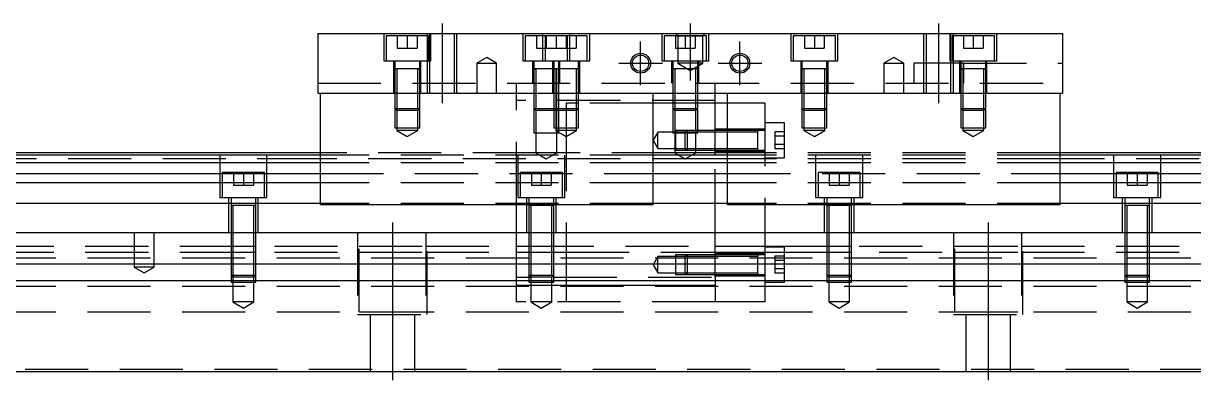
# Model space of a CAD drawing. Extents: x -20 to 921, y -287 to 102.
# Drawn here: x 215.7 to 451.4, y -234.8 to -162.8 of the extents above; entities that cross this region are included whole.
import ezdxf

# ---------------------------------------------------------------- set-up
doc = ezdxf.new("R2010")
doc.units = 0
doc.linetypes.add('CENTER', pattern=[50.8, 31.75, -6.35, 6.35, -6.35])
doc.linetypes.add('DASHED', pattern=[19.05, 12.7, -6.35])
doc.layers.get('0').update_dxf_attribs({"linetype": 'CONTINUOUS'})
doc.layers.add('CENTER', color=1, linetype='CENTER')

msp = doc.modelspace()

# ---------------------------------------------------------------- linework, layer by layer
at = {"color": 7, "linetype": 'CONTINUOUS'}
for p, q in [((275, -164.77), (275, -176.77)), ((275, -164.77), (425, -164.77)), ((425, -164.77), (425, -176.77)), ((275, -176.77), (425, -176.77)), ((275.5, -199.27), (275.5, -176.77)), ((342.5, -199.27), (342.5, -176.77)), ((355, -189.27), (355, -176.77)), ((357.5, -178.77), (355, -178.77)), ((357.5, -199.27), (357.5, -176.77)), ((424.5, -199.27), (424.5, -176.77)), ((275.5, -189.27), (0, -189.27)), ((275.5, -190.809608), (0, -190.809608)), ((275.5, -188.77), (28, -188.77)), ((357.5, -189.27), (342.5, -189.27)), ((357.5, -190.809608), (342.5, -190.809608)), ((643, -188.77), (424.5, -188.77)), ((700, -189.27), (424.5, -189.27)), ((700, -190.809608), (424.5, -190.809608)), ((0, -192.930392), (275.5, -192.930392)), ((342.5, -192.930392), (357.5, -192.930392)), ((424.5, -192.930392), (700, -192.930392)), ((275.5, -194.840532), (0, -194.840532)), ((357.5, -194.840532), (342.5, -194.840532)), ((700, -194.840532), (424.5, -194.840532)), ((275.5, -198.951934), (0, -198.951934)), ((342.5, -199.27), (275.5, -199.27)), ((357.5, -198.951934), (342.5, -198.951934)), ((424.5, -199.27), (357.5, -199.27)), ((700, -198.951934), (424.5, -198.951934)), ((0, -204.77), (700, -204.77)), ((363.6, -209.62), (363.6, -209.269994)), ((0, -211.07), (700, -211.07)), ((0, -214.47), (700, -214.47)), ((363.6, -213.270006), (363.6, -212.92)), ((0, -232.77), (700, -232.77))]:
    msp.add_line(p, q, dxfattribs=at)
at = {"color": 3, "linetype": 'DASHED'}
for p, q in [((288.25, -164.77), (288.25, -170.27)), ((297.000006, -164.77), (297.000006, -176.77)), ((297.5, -164.77), (297.5, -176.77)), ((297.75, -170.27), (297.75, -164.77)), ((302.5, -176.77), (302.5, -164.77)), ((302.999994, -176.77), (302.999994, -164.77)), ((316.25, -164.77), (316.25, -170.27)), ((320.25, -164.77), (320.25, -170.27)), ((325.75, -170.27), (325.75, -164.77)), ((329.75, -170.27), (329.75, -164.77)), ((344.25, -164.77), (344.25, -170.27)), ((347.5, -165.27), (347, -164.77)), ((352.5, -165.27), (353, -164.77)), ((353.75, -170.27), (353.75, -164.77)), ((370.25, -164.77), (370.25, -170.27)), ((379.75, -170.27), (379.75, -164.77)), ((397.000006, -164.77), (397.000006, -176.77)), ((397.5, -164.77), (397.5, -176.77)), ((402.25, -164.77), (402.25, -170.27)), ((402.5, -176.77), (402.5, -164.77)), ((402.999994, -176.77), (402.999994, -164.77)), ((411.75, -170.27), (411.75, -164.77)), ((297.25, -165.27), (288.75, -165.27)), ((288.75, -165.27), (288.75, -170.27)), ((291, -165.27), (291, -167.77)), ((293, -165.27), (293, -167.77)), ((295, -165.27), (295, -167.77)), ((297.25, -170.27), (297.25, -165.27)), ((320.75, -165.27), (316.75, -165.27)), ((316.75, -165.27), (316.75, -170.27)), ((319, -165.27), (319, -167.77)), ((329.25, -165.27), (320.75, -165.27)), ((320.75, -165.27), (320.75, -170.27)), ((321, -165.27), (321, -167.77)), ((323, -165.27), (323, -167.77)), ((325, -165.27), (325, -167.77)), ((325.25, -170.27), (325.25, -165.27)), ((327, -165.27), (327, -167.77)), ((329.25, -170.27), (329.25, -165.27)), ((353.25, -165.27), (344.75, -165.27)), ((344.75, -165.27), (344.75, -170.27)), ((347, -165.27), (347, -167.77)), ((347.5, -165.27), (347.5, -170.77)), ((347.5, -165.27), (352.5, -165.27)), ((349, -165.27), (349, -167.77)), ((351, -165.27), (351, -167.77)), ((352.5, -170.77), (352.5, -165.27)), ((353.25, -170.27), (353.25, -165.27)), ((379.25, -165.27), (370.75, -165.27)), ((370.75, -165.27), (370.75, -170.27)), ((373, -165.27), (373, -167.77)), ((375, -165.27), (375, -167.77)), ((377, -165.27), (377, -167.77)), ((379.25, -170.27), (379.25, -165.27)), ((411.25, -165.27), (402.75, -165.27)), ((402.75, -165.27), (402.75, -170.27)), ((405, -165.27), (405, -167.77)), ((407, -165.27), (407, -167.77)), ((409, -165.27), (409, -167.77)), ((411.25, -170.27), (411.25, -165.27)), ((291, -167.77), (293, -167.77)), ((293, -167.77), (295, -167.77)), ((309, -169.6153), (307, -170.77)), ((311, -170.77), (309, -169.6153)), ((319, -167.77), (321, -167.77)), ((321, -167.77), (323, -167.77)), ((323, -167.77), (325, -167.77)), ((325, -167.77), (327, -167.77)), ((347, -167.77), (349, -167.77)), ((349, -167.77), (351, -167.77)), ((373, -167.77), (375, -167.77)), ((375, -167.77), (377, -167.77)), ((391, -169.6153), (389, -170.77)), ((393, -170.77), (391, -169.6153)), ((405, -167.77), (407, -167.77)), ((407, -167.77), (409, -167.77)), ((288.25, -170.27), (297.75, -170.27)), ((290.25, -170.27), (290.25, -176.77)), ((290.5, -170.27), (290.5, -171.87)), ((290.5, -171.865), (290.5, -171.87)), ((290.5, -171.87), (290.757448, -171.87)), ((290.757468, -171.87), (290.5, -171.87)), ((290.5, -171.87), (290.5, -176.76998)), ((290.5, -171.87), (290.5, -171.875)), ((295.242552, -171.87), (290.757468, -171.87)), ((290.9, -171.87), (290.9, -176.76998)), ((295.1, -176.76998), (295.1, -171.87)), ((295.5, -171.87), (295.242552, -171.87)), ((295.242602, -171.87), (295.5, -171.87)), ((295.5, -171.87), (295.5, -170.27)), ((295.5, -171.87), (295.5, -171.865)), ((295.5, -176.76998), (295.5, -171.87)), ((295.5, -171.875), (295.5, -171.87)), ((295.75, -176.77), (295.75, -170.27)), ((307, -170.77), (309, -170.77)), ((307, -170.77), (307, -176.77)), ((309, -170.77), (311, -170.77)), ((311, -176.77), (311, -170.77)), ((316.25, -170.27), (320.25, -170.27)), ((318.25, -170.27), (318.25, -174.77)), ((318.5, -170.27), (318.5, -171.87)), ((318.5, -171.865), (318.5, -171.87)), ((318.5, -171.87), (318.757448, -171.87)), ((318.757468, -171.87), (318.5, -171.87)), ((318.5, -171.87), (318.5, -171.875)), ((318.5, -171.87), (318.5, -174.76998)), ((322.300194, -171.87), (318.757468, -171.87)), ((318.9, -171.87), (318.9, -174.76998)), ((320.25, -170.27), (329.75, -170.27)), ((322.25, -170.27), (322.25, -176.77)), ((322.5, -170.27), (322.5, -171.87)), ((322.5, -171.865), (322.5, -171.87)), ((322.757468, -171.87), (322.5, -171.87)), ((322.5, -171.87), (322.5, -171.875)), ((322.5, -171.87), (322.5, -176.76998)), ((327.242552, -171.87), (322.757468, -171.87)), ((322.9, -171.87), (322.9, -176.76998)), ((323.1, -174.76998), (323.1, -171.87)), ((323.5, -171.87), (323.5, -170.27)), ((323.5, -171.87), (323.5, -171.865)), ((323.5, -171.875), (323.5, -171.87)), ((323.5, -174.76998), (323.5, -171.87)), ((323.75, -174.77), (323.75, -170.27)), ((327.1, -176.76998), (327.1, -171.87)), ((327.5, -171.87), (327.242552, -171.87)), ((327.5, -171.87), (327.5, -170.27)), ((327.5, -171.87), (327.5, -171.865)), ((327.5, -171.875), (327.5, -171.87)), ((327.5, -176.76998), (327.5, -171.87)), ((327.75, -176.77), (327.75, -170.27)), ((344.25, -170.27), (353.75, -170.27)), ((346.25, -170.27), (346.25, -174.77)), ((346.5, -170.27), (346.5, -171.87)), ((346.5, -171.865), (346.5, -171.87)), ((346.757468, -171.87), (346.5, -171.87)), ((346.5, -171.87), (346.5, -171.875)), ((346.5, -171.87), (346.5, -174.76998)), ((351.242552, -171.87), (346.757468, -171.87)), ((346.9, -171.87), (346.9, -174.76998)), ((352.5, -170.77), (347.5, -170.77)), ((347.5, -170.77), (350, -172.213376)), ((350, -172.213376), (352.5, -170.77)), ((351.1, -174.76998), (351.1, -171.87)), ((351.5, -171.87), (351.242552, -171.87)), ((351.5, -171.87), (351.5, -170.27)), ((351.5, -171.87), (351.5, -171.865)), ((351.5, -171.875), (351.5, -171.87)), ((351.5, -174.76998), (351.5, -171.87)), ((351.75, -174.77), (351.75, -170.27)), ((370.25, -170.27), (379.75, -170.27)), ((372.25, -170.27), (372.25, -176.77)), ((372.5, -170.27), (372.5, -171.87)), ((372.5, -171.865), (372.5, -171.87)), ((372.5, -171.87), (372.757448, -171.87)), ((372.757468, -171.87), (372.5, -171.87)), ((372.5, -171.87), (372.5, -171.875)), ((372.5, -171.87), (372.5, -176.76998)), ((377.242552, -171.87), (372.757468, -171.87)), ((372.9, -171.87), (372.9, -176.76998)), ((377.1, -176.76998), (377.1, -171.87)), ((377.5, -171.87), (377.242552, -171.87)), ((377.242602, -171.87), (377.5, -171.87)), ((377.5, -171.87), (377.5, -170.27)), ((377.5, -171.87), (377.5, -171.865)), ((377.5, -171.875), (377.5, -171.87)), ((377.5, -176.76998), (377.5, -171.87)), ((377.75, -176.77), (377.75, -170.27)), ((389, -170.77), (391, -170.77)), ((389, -170.77), (389, -176.77)), ((391, -170.77), (393, -170.77)), ((393, -176.77), (393, -170.77)), ((395, -170.77), (395, -174.77)), ((405, -170.77), (395, -170.77)), ((402.25, -170.27), (411.75, -170.27)), ((404.25, -170.27), (404.25, -176.77)), ((404.5, -170.27), (404.5, -171.87)), ((404.5, -171.865), (404.5, -171.87)), ((404.5, -171.87), (404.757448, -171.87)), ((404.757468, -171.87), (404.5, -171.87)), ((404.5, -171.87), (404.5, -171.875)), ((404.5, -171.87), (404.5, -176.76998)), ((409.242552, -171.87), (404.757468, -171.87)), ((404.9, -171.87), (404.9, -176.76998)), ((405, -170.77), (425, -170.77)), ((405, -174.77), (405, -170.77)), ((405, -170.77), (405, -171.87)), ((405, -171.87), (405, -174.77)), ((409.1, -176.76998), (409.1, -171.87)), ((409.5, -171.87), (409.242552, -171.87)), ((409.242602, -171.87), (409.5, -171.87)), ((409.5, -171.87), (409.5, -170.27)), ((409.5, -171.87), (409.5, -171.865)), ((409.5, -171.875), (409.5, -171.87)), ((409.5, -176.76998), (409.5, -171.87)), ((409.75, -176.77), (409.75, -170.27)), ((275, -174.77), (425, -174.77)), ((315, -176.77), (315, -174.77)), ((318.5, -174.77), (318.5, -176.77)), ((318.500006, -174.77), (318.500006, -176.77)), ((318.9, -174.77), (318.9, -176.77)), ((323.1, -176.77), (323.1, -174.77)), ((323.499994, -176.77), (323.499994, -174.77)), ((323.5, -176.77), (323.5, -174.77)), ((346.5, -174.77), (346.5, -176.77)), ((346.500006, -174.77), (346.500006, -176.77)), ((346.9, -174.77), (346.9, -176.77)), ((351.1, -176.77), (351.1, -174.77)), ((351.499994, -176.77), (351.499994, -174.77)), ((351.5, -176.77), (351.5, -174.77)), ((355, -176.77), (355, -174.77)), ((290.5, -176.77), (290.5, -179.87)), ((290.500006, -176.77), (290.500006, -179.870006)), ((290.9, -176.77), (290.9, -180.27)), ((295.1, -180.27), (295.1, -176.77)), ((295.499994, -179.870006), (295.499994, -176.77)), ((295.5, -179.87), (295.5, -176.77)), ((315, -199.27), (315, -176.77)), ((355, -178.27), (315, -178.27)), ((318.5, -176.77), (318.5, -179.87)), ((318.500006, -176.77), (318.500006, -179.870006)), ((318.9, -176.77), (318.9, -180.27)), ((322.5, -176.77), (322.5, -179.87)), ((322.500006, -176.77), (322.500006, -179.870006)), ((322.9, -176.77), (322.9, -180.27)), ((323.1, -180.27), (323.1, -176.77)), ((323.499994, -179.870006), (323.499994, -176.77)), ((323.5, -179.87), (323.5, -176.77)), ((325, -178.77), (325, -180.27)), ((327.1, -178.77), (325, -178.77)), ((327.1, -180.27), (327.1, -176.77)), ((327.5, -178.77), (327.1, -178.77)), ((327.499994, -179.870006), (327.499994, -176.77)), ((327.5, -179.87), (327.5, -176.77)), ((342.5, -178.77), (327.5, -178.77)), ((346.5, -178.77), (342.5, -178.77)), ((346.5, -176.77), (346.5, -179.87)), ((346.9, -178.77), (346.5, -178.77)), ((346.500006, -176.77), (346.500006, -179.870006)), ((346.9, -176.77), (346.9, -180.27)), ((351.1, -178.77), (346.9, -178.77)), ((351.1, -180.27), (351.1, -176.77)), ((351.5, -178.77), (351.1, -178.77)), ((351.499994, -179.870006), (351.499994, -176.77)), ((351.5, -179.87), (351.5, -176.77)), ((355, -178.77), (351.5, -178.77)), ((365, -178.77), (357.5, -178.77)), ((365, -178.77), (365, -199.27)), ((372.5, -176.77), (372.5, -179.87)), ((372.500006, -176.77), (372.500006, -179.870006)), ((372.9, -176.77), (372.9, -180.27)), ((377.1, -180.27), (377.1, -176.77)), ((377.499994, -179.870006), (377.499994, -176.77)), ((377.5, -179.87), (377.5, -176.77)), ((404.5, -176.77), (404.5, -179.87)), ((404.500006, -176.77), (404.500006, -179.870006)), ((404.9, -176.77), (404.9, -180.27)), ((409.1, -180.27), (409.1, -176.77)), ((409.499994, -179.870006), (409.499994, -176.77)), ((409.5, -179.87), (409.5, -176.77)), ((290.5, -179.87), (295.5, -179.87)), ((290.5, -179.87), (290.9, -180.27)), ((290.500006, -179.87002), (290.500006, -183.77)), ((295.1, -180.27), (290.9, -180.27)), ((290.9, -180.27002), (290.9, -183.77)), ((295.1, -180.27), (295.5, -179.87)), ((295.1, -183.77), (295.1, -180.27002)), ((295.499994, -183.77), (295.499994, -179.87002)), ((318.5, -179.87), (322.5, -179.87)), ((318.5, -179.87), (318.9, -180.27)), ((318.500006, -179.87002), (318.500006, -184.77)), ((322.500006, -180.27), (318.9, -180.27)), ((318.9, -180.27002), (318.9, -184.77)), ((322.5, -179.87), (327.5, -179.87)), ((322.5, -179.87), (322.9, -180.27)), ((322.500006, -179.87002), (322.500006, -183.77)), ((322.9, -180.27), (322.500006, -180.27)), ((327.1, -180.27), (322.9, -180.27)), ((322.9, -180.27002), (322.9, -183.77)), ((323.1, -180.27), (323.5, -179.87)), ((323.1, -184.77), (323.1, -180.27002)), ((323.499994, -180.27), (323.499994, -179.87002)), ((323.499994, -183.77), (323.499994, -180.27)), ((325, -180.27), (325, -183.77)), ((327.1, -180.27), (327.5, -179.87)), ((327.1, -183.77), (327.1, -180.27002)), ((327.499994, -183.77), (327.499994, -179.87002)), ((346.5, -179.87), (351.5, -179.87)), ((346.5, -179.87), (346.9, -180.27)), ((346.500006, -179.87002), (346.500006, -184.77)), ((351.1, -180.27), (346.9, -180.27)), ((346.9, -180.27002), (346.9, -184.77)), ((351.1, -180.27), (351.5, -179.87)), ((351.1, -184.77), (351.1, -180.27002)), ((351.499994, -184.77), (351.499994, -179.87002)), ((372.5, -179.87), (377.5, -179.87)), ((372.5, -179.87), (372.9, -180.27)), ((372.500006, -179.87002), (372.500006, -183.77)), ((377.1, -180.27), (372.9, -180.27)), ((372.9, -180.27002), (372.9, -183.77)), ((377.1, -180.27), (377.5, -179.87)), ((377.1, -183.77), (377.1, -180.27002)), ((377.499994, -183.77), (377.499994, -179.87002)), ((404.5, -179.87), (409.5, -179.87)), ((404.5, -179.87), (404.9, -180.27)), ((404.500006, -179.87002), (404.500006, -183.77)), ((409.1, -180.27), (404.9, -180.27)), ((404.9, -180.27002), (404.9, -183.77)), ((409.1, -180.27), (409.5, -179.87)), ((409.1, -183.77), (409.1, -180.27002)), ((409.499994, -183.77), (409.499994, -179.87002)), ((290.500006, -183.77), (295.499994, -183.77)), ((290.9, -183.77), (290.9, -184.27)), ((295.1, -184.27), (295.1, -183.77)), ((322.500006, -183.77), (327.499994, -183.77)), ((322.9, -183.77), (322.9, -184.27)), ((323.499994, -184.77), (323.499994, -183.77)), ((325, -183.77), (325, -214.47)), ((327.1, -184.27), (327.1, -183.77)), ((369, -182.77), (365, -182.77)), ((369, -189.77), (369, -182.77)), ((372.500006, -183.77), (377.499994, -183.77)), ((372.9, -183.77), (372.9, -184.27)), ((377.1, -184.27), (377.1, -183.77)), ((404.500006, -183.77), (409.499994, -183.77)), ((404.9, -183.77), (404.9, -184.27)), ((409.1, -184.27), (409.1, -183.77)), ((295.1, -184.27), (290.9, -184.27)), ((290.9, -184.27), (293, -185.482436)), ((293, -185.482436), (295.1, -184.27)), ((318.500006, -184.77), (323.499994, -184.77)), ((318.9, -184.77), (318.9, -188.77)), ((327.1, -184.27), (322.9, -184.27)), ((322.9, -184.27), (325, -185.482436)), ((323.1, -188.77), (323.1, -184.77)), ((325, -185.482436), (327.1, -184.27)), ((343.5, -184.62), (342.547372, -186.27)), ((343.5, -187.92), (343.5, -184.62)), ((347, -184.62), (343.5, -184.62)), ((346.500006, -184.77), (351.499994, -184.77)), ((346.9, -184.77), (346.9, -188.77)), ((347, -184.270006), (347, -188.269994)), ((349.34998, -184.270006), (347, -184.270006)), ((348.99998, -184.62), (347, -184.62)), ((349.35, -184.27), (349, -184.62)), ((349, -187.92), (349, -184.62)), ((355, -184.62), (349, -184.62)), ((349.35, -184.27), (349.35, -188.27)), ((355, -184.27), (349.35, -184.27)), ((355, -184.270006), (349.35, -184.270006)), ((351.1, -188.77), (351.1, -184.77)), ((365, -184.02), (355, -184.02)), ((357.5, -184.27), (355.00002, -184.27)), ((357.5, -184.62), (355.00002, -184.62)), ((363.605, -184.27), (357.5, -184.27)), ((363.6, -184.62), (357.5, -184.62)), ((365, -184.27), (363.595, -184.27)), ((363.6, -184.27), (363.6, -184.486668)), ((363.6, -188.27), (363.6, -184.27)), ((367, -184.53795), (367, -185.403974)), ((369, -184.53795), (367, -184.53795)), ((369, -185.403974), (367, -185.403974)), ((367, -185.403974), (367, -187.136026)), ((377.1, -184.27), (372.9, -184.27)), ((372.9, -184.27), (375, -185.482436)), ((375, -185.482436), (377.1, -184.27)), ((409.1, -184.27), (404.9, -184.27)), ((404.9, -184.27), (407, -185.482436)), ((407, -185.482436), (409.1, -184.27)), ((342.547372, -186.27), (343.5, -187.92)), ((343.5, -187.92), (347, -187.92)), ((347, -187.92), (348.99998, -187.92)), ((347, -188.269994), (349.34998, -188.269994)), ((349, -187.92), (355, -187.92)), ((349, -187.92), (349.35, -188.27)), ((349.35, -188.269994), (355, -188.269994)), ((349.35, -188.27), (355, -188.27)), ((355, -188.52), (365, -188.52)), ((355.00002, -187.92), (357.5, -187.92)), ((355.00002, -188.27), (357.5, -188.27)), ((357.5, -187.92), (363.6, -187.92)), ((357.5, -188.27), (363.605, -188.27)), ((363.595, -188.27), (365, -188.27)), ((367, -187.136026), (367, -188.00205)), ((369, -187.136026), (367, -187.136026)), ((369, -188.00205), (367, -188.00205)), ((275.5, -190.02), (28, -190.02)), ((255.25, -189.27), (255.25, -197.77)), ((264.75, -197.77), (264.75, -189.27)), ((318.9, -188.77), (275.5, -188.77)), ((342.5, -189.27), (275.5, -189.27)), ((355, -190.02), (275.5, -190.02)), ((342.5, -190.809608), (275.5, -190.809608)), ((315.25, -189.27), (315.25, -197.77)), ((323.1, -188.77), (318.9, -188.77)), ((318.9, -188.77), (321, -189.982436)), ((321, -189.982436), (323.1, -188.77)), ((324.99998, -188.77), (323.1, -188.77)), ((324.75, -197.77), (324.75, -189.27)), ((346.9, -188.77), (325, -188.77)), ((346.9, -188.770002), (325, -188.770006)), ((351.1, -188.77), (346.9, -188.77)), ((346.9, -188.77), (349, -189.982436)), ((349, -189.982436), (351.1, -188.77)), ((355, -188.77), (351.1, -188.77)), ((355, -188.770006), (351.1, -188.770002)), ((357.5, -188.77), (355, -188.77)), ((357.5, -188.770006), (355, -188.770006)), ((355, -204.77), (355, -189.27)), ((357.5, -190.02), (355, -190.02)), ((365, -188.77), (357.5, -188.77)), ((365, -188.770006), (357.5, -188.770006)), ((424.5, -189.27), (357.5, -189.27)), ((424.5, -190.02), (357.5, -190.02)), ((424.5, -190.809608), (357.5, -190.809608)), ((365, -189.77), (369, -189.77)), ((424.5, -188.77), (365.00002, -188.77)), ((375.25, -189.27), (375.25, -197.77)), ((384.75, -197.77), (384.75, -189.27)), ((643, -190.02), (424.5, -190.02)), ((435.25, -189.27), (435.25, -197.77)), ((444.75, -197.77), (444.75, -189.27)), ((264.25, -192.77), (255.75, -192.77)), ((255.75, -192.77), (255.75, -197.77)), ((258, -192.77), (258, -195.27)), ((260, -192.77), (260, -195.27)), ((262, -192.77), (262, -195.27)), ((264.25, -197.77), (264.25, -192.77)), ((275.5, -192.930392), (342.5, -192.930392)), ((324.25, -192.77), (315.75, -192.77)), ((315.75, -192.77), (315.75, -197.77)), ((318, -192.77), (318, -195.27)), ((320, -192.77), (320, -195.27)), ((322, -192.77), (322, -195.27)), ((324.25, -197.77), (324.25, -192.77)), ((357.5, -192.930392), (424.5, -192.930392)), ((384.25, -192.77), (375.75, -192.77)), ((375.75, -192.77), (375.75, -197.77)), ((378, -192.77), (378, -195.27)), ((380, -192.77), (380, -195.27)), ((382, -192.77), (382, -195.27)), ((384.25, -197.77), (384.25, -192.77)), ((444.25, -192.77), (435.75, -192.77)), ((435.75, -192.77), (435.75, -197.77)), ((438, -192.77), (438, -195.27)), ((440, -192.77), (440, -195.27)), ((442, -192.77), (442, -195.27)), ((444.25, -197.77), (444.25, -192.77)), ((258, -195.27), (260, -195.27)), ((260, -195.27), (262, -195.27)), ((342.5, -194.840532), (275.5, -194.840532)), ((318, -195.27), (320, -195.27)), ((320, -195.27), (322, -195.27)), ((424.5, -194.840532), (357.5, -194.840532)), ((378, -195.27), (380, -195.27)), ((380, -195.27), (382, -195.27)), ((438, -195.27), (440, -195.27)), ((440, -195.27), (442, -195.27)), ((255.25, -197.77), (264.75, -197.77)), ((257, -197.77), (257, -204.77)), ((257.5, -197.77), (257.5, -199.37)), ((262.5, -199.37), (262.5, -197.77)), ((263, -204.77), (263, -197.77)), ((315.25, -197.77), (324.75, -197.77)), ((317, -197.77), (317, -204.77)), ((317.5, -197.77), (317.5, -199.37)), ((322.5, -199.37), (322.5, -197.77)), ((323, -204.77), (323, -197.77)), ((375.25, -197.77), (384.75, -197.77)), ((377, -197.77), (377, -204.77)), ((377.5, -197.77), (377.5, -199.37)), ((382.5, -199.37), (382.5, -197.77)), ((383, -204.77), (383, -197.77)), ((435.25, -197.77), (444.75, -197.77)), ((437, -197.77), (437, -204.77)), ((437.5, -197.77), (437.5, -199.37)), ((442.5, -199.37), (442.5, -197.77)), ((443, -204.77), (443, -197.77)), ((257.5, -199.365), (257.5, -199.37)), ((257.5, -199.37), (257.757448, -199.37)), ((257.757468, -199.37), (257.5, -199.37)), ((257.5, -199.37), (257.5, -199.375)), ((257.5, -199.37), (257.5, -204.76998)), ((262.242552, -199.37), (257.757468, -199.37)), ((257.9, -199.37), (257.9, -204.76998)), ((262.1, -204.76998), (262.1, -199.37)), ((262.5, -199.37), (262.242552, -199.37)), ((262.242602, -199.37), (262.5, -199.37)), ((262.5, -199.37), (262.5, -199.365)), ((262.5, -199.375), (262.5, -199.37)), ((262.5, -204.76998), (262.5, -199.37)), ((342.5, -198.951934), (275.5, -198.951934)), ((315, -204.77), (315, -199.27)), ((317.5, -199.365), (317.5, -199.37)), ((317.5, -199.37), (317.757448, -199.37)), ((317.757468, -199.37), (317.5, -199.37)), ((317.5, -199.37), (317.5, -199.375)), ((317.5, -199.37), (317.5, -204.76998)), ((322.242552, -199.37), (317.757468, -199.37)), ((317.9, -199.37), (317.9, -204.76998)), ((322.1, -204.76998), (322.1, -199.37)), ((322.5, -199.37), (322.242552, -199.37)), ((322.242602, -199.37), (322.5, -199.37)), ((322.5, -199.37), (322.5, -199.365)), ((322.5, -199.375), (322.5, -199.37)), ((322.5, -204.76998), (322.5, -199.37)), ((424.5, -198.951934), (357.5, -198.951934)), ((365, -199.27), (365, -204.77)), ((377.5, -199.365), (377.5, -199.37)), ((377.5, -199.37), (377.757448, -199.37)), ((377.757468, -199.37), (377.5, -199.37)), ((377.5, -199.37), (377.5, -199.375)), ((377.5, -199.37), (377.5, -204.76998)), ((382.242552, -199.37), (377.757468, -199.37)), ((377.9, -199.37), (377.9, -204.76998)), ((382.1, -204.76998), (382.1, -199.37)), ((382.5, -199.37), (382.242552, -199.37)), ((382.242602, -199.37), (382.5, -199.37)), ((382.5, -199.37), (382.5, -199.365)), ((382.5, -199.375), (382.5, -199.37)), ((382.5, -204.76998), (382.5, -199.37)), ((437.5, -199.365), (437.5, -199.37)), ((437.5, -199.37), (437.757448, -199.37)), ((437.757468, -199.37), (437.5, -199.37)), ((437.5, -199.37), (437.5, -199.375)), ((437.5, -199.37), (437.5, -204.76998)), ((442.242552, -199.37), (437.757468, -199.37)), ((437.9, -199.37), (437.9, -204.76998)), ((442.1, -204.76998), (442.1, -199.37)), ((442.5, -199.37), (442.242552, -199.37)), ((442.242602, -199.37), (442.5, -199.37)), ((442.5, -199.37), (442.5, -199.365)), ((442.5, -199.375), (442.5, -199.37)), ((442.5, -204.76998), (442.5, -199.37)), ((238, -204.77), (238, -211.77)), ((242, -211.77), (242, -204.77)), ((257.5, -204.77), (257.5, -211.07)), ((257.500006, -204.77), (257.500006, -211.07)), ((257.9, -204.77), (257.9, -211.07)), ((262.1, -211.07), (262.1, -204.77)), ((262.499994, -211.07), (262.499994, -204.77)), ((262.5, -211.07), (262.5, -204.77)), ((283, -204.77), (283, -221.27)), ((283.291796, -220.77), (283.291796, -204.77)), ((296.708204, -204.77), (296.708204, -220.77)), ((297, -221.27), (297, -204.77)), ((315, -211.07), (315, -204.77)), ((317.5, -204.77), (317.5, -211.07)), ((317.500006, -204.77), (317.500006, -211.07)), ((317.9, -204.77), (317.9, -211.07)), ((322.1, -211.07), (322.1, -204.77)), ((322.499994, -211.07), (322.499994, -204.77)), ((322.5, -211.07), (322.5, -204.77)), ((355, -211.07), (355, -204.77)), ((365, -204.77), (365, -211.07)), ((377.5, -204.77), (377.5, -211.07)), ((377.500006, -204.77), (377.500006, -211.07)), ((377.9, -204.77), (377.9, -211.07)), ((382.1, -211.07), (382.1, -204.77)), ((382.499994, -211.07), (382.499994, -204.77)), ((382.5, -211.07), (382.5, -204.77)), ((403, -204.77), (403, -221.27)), ((403.291796, -220.77), (403.291796, -204.77)), ((416.708204, -204.77), (416.708204, -220.77)), ((417, -221.27), (417, -204.77)), ((437.5, -204.77), (437.5, -211.07)), ((437.500006, -204.77), (437.500006, -211.07)), ((437.9, -204.77), (437.9, -211.07)), ((442.1, -211.07), (442.1, -204.77)), ((442.499994, -211.07), (442.499994, -204.77)), ((442.5, -211.07), (442.5, -204.77)), ((56.708204, -207.52), (283.291796, -207.52)), ((56.708204, -208.77), (283.291796, -208.77)), ((257.5, -207.52), (257.9, -207.52)), ((257.5, -208.77), (257.9, -208.77)), ((257.9, -207.52), (262.1, -207.52)), ((257.9, -208.77), (262.1, -208.77)), ((262.1, -207.52), (262.5, -207.52)), ((262.1, -208.77), (262.5, -208.77)), ((283.291796, -207.52), (296.708204, -207.52)), ((283.291796, -208.77), (296.708204, -208.77)), ((296.708204, -207.52), (315, -207.52)), ((296.708204, -208.77), (315, -208.77)), ((315, -207.52), (317.5, -207.52)), ((315, -208.77), (317.5, -208.77)), ((317.5, -207.52), (317.9, -207.52)), ((317.5, -207.52), (317.9, -207.52)), ((317.5, -208.77), (317.9, -208.77)), ((317.5, -208.77), (317.9, -208.77)), ((317.9, -207.52), (355, -207.52)), ((317.9, -207.52), (322.1, -207.52)), ((317.9, -208.77), (324.99998, -208.77)), ((317.9, -208.77), (322.1, -208.77)), ((322.1, -207.52), (322.5, -207.52)), ((322.1, -208.77), (322.5, -208.77)), ((325, -208.769994), (355, -208.769994)), ((325, -208.77), (355, -208.77)), ((343.5, -209.62), (342.547372, -211.27)), ((343.5, -212.92), (343.5, -209.62)), ((347, -209.62), (343.5, -209.62)), ((347, -209.270006), (347, -213.269994)), ((349.34998, -209.270006), (347, -209.270006)), ((348.99998, -209.62), (347, -209.62)), ((349.35, -209.27), (349, -209.62)), ((349, -212.92), (349, -209.62)), ((355, -209.62), (349, -209.62)), ((349.35, -209.27), (349.35, -213.27)), ((355, -209.27), (349.35, -209.27)), ((355, -209.270006), (349.35, -209.270006)), ((355, -207.52), (365, -207.52)), ((355, -208.769994), (365, -208.769994)), ((355, -208.77), (365, -208.77)), ((365, -209.02), (355, -209.02)), ((363.605, -209.27), (355.00002, -209.27)), ((363.6, -209.62), (355.00002, -209.62)), ((365, -209.27), (363.595, -209.27)), ((363.6, -209.27), (363.6, -209.486668)), ((363.6, -209.486708), (363.6, -209.27)), ((363.6, -209.27), (363.6, -209.486668)), ((363.6, -209.486708), (363.6, -209.27)), ((363.6, -211.06999), (363.6, -209.486708)), ((365, -207.52), (403.291796, -207.52)), ((369, -207.77), (365, -207.77)), ((365.00002, -208.77), (369, -208.77)), ((367, -209.53795), (367, -210.403974)), ((369, -209.53795), (367, -209.53795)), ((369, -211.07), (369, -207.77)), ((369, -208.77), (403.291796, -208.77)), ((377.5, -207.52), (377.9, -207.52)), ((377.5, -208.77), (377.9, -208.77)), ((377.9, -207.52), (382.1, -207.52)), ((377.9, -208.77), (382.1, -208.77)), ((382.1, -207.52), (382.5, -207.52)), ((382.1, -208.77), (382.5, -208.77)), ((403.291796, -207.52), (416.708204, -207.52)), ((403.291796, -208.77), (416.708204, -208.77)), ((416.708204, -207.52), (617.5, -207.52)), ((416.708204, -208.77), (617.5, -208.77)), ((437.5, -207.52), (437.9, -207.52)), ((437.5, -208.77), (437.9, -208.77)), ((437.9, -207.52), (442.1, -207.52)), ((437.9, -208.77), (442.1, -208.77)), ((442.1, -207.52), (442.5, -207.52)), ((442.1, -208.77), (442.5, -208.77)), ((0, -209.92), (700, -209.92)), ((242, -211.77), (238, -211.77)), ((238, -211.77), (240, -212.9247)), ((240, -212.9247), (242, -211.77)), ((257.5, -211.07), (257.5, -213.37)), ((257.500006, -211.07), (257.500006, -213.370006)), ((257.9, -211.07), (257.9, -213.77)), ((262.1, -213.77), (262.1, -211.07)), ((262.499994, -213.370006), (262.499994, -211.07)), ((262.5, -213.37), (262.5, -211.07)), ((315, -213.77), (315, -211.07)), ((317.5, -211.07), (317.5, -213.37)), ((317.500006, -211.07), (317.500006, -213.370006)), ((317.9, -211.07), (317.9, -213.77)), ((322.1, -213.77), (322.1, -211.07)), ((322.499994, -213.370006), (322.499994, -211.07)), ((322.5, -213.37), (322.5, -211.07)), ((342.547372, -211.27), (343.5, -212.92)), ((355, -213.77), (355, -211.07)), ((363.6, -213.053332), (363.6, -211.06999)), ((365, -211.07), (365, -214.47)), ((369, -210.403974), (367, -210.403974)), ((367, -210.403974), (367, -212.136026)), ((369, -214.47), (369, -211.07)), ((377.5, -211.07), (377.5, -213.37)), ((377.500006, -211.07), (377.500006, -213.370006)), ((377.9, -211.07), (377.9, -213.77)), ((382.1, -213.77), (382.1, -211.07)), ((382.499994, -213.370006), (382.499994, -211.07)), ((382.5, -213.37), (382.5, -211.07)), ((437.5, -211.07), (437.5, -213.37)), ((437.500006, -211.07), (437.500006, -213.370006)), ((437.9, -211.07), (437.9, -213.77)), ((442.1, -213.77), (442.1, -211.07)), ((442.499994, -213.370006), (442.499994, -211.07)), ((442.5, -213.37), (442.5, -211.07)), ((257.5, -213.37), (262.5, -213.37)), ((257.5, -213.37), (257.9, -213.77)), ((257.500006, -213.37002), (257.500006, -214.47)), ((257.500006, -214.47), (257.500006, -214.77)), ((262.1, -213.77), (257.9, -213.77)), ((257.9, -213.77002), (257.9, -214.77)), ((262.1, -213.77), (262.5, -213.37)), ((262.1, -214.77), (262.1, -213.77002)), ((262.499994, -214.47), (262.499994, -213.37002)), ((262.499994, -214.77), (262.499994, -214.47)), ((315, -213.77), (317.500006, -213.77)), ((315, -214.47), (315, -213.77)), ((315, -218.77), (315, -214.47)), ((317.5, -213.37), (322.5, -213.37)), ((317.5, -213.37), (317.9, -213.77)), ((317.500006, -213.37002), (317.500006, -214.47)), ((317.500006, -213.77), (317.9, -213.77)), ((317.500006, -214.47), (317.500006, -214.77)), ((322.1, -213.77), (317.9, -213.77)), ((322.1, -213.77), (317.9, -213.77)), ((317.9, -213.77002), (317.9, -214.77)), ((322.1, -213.77), (322.5, -213.37)), ((322.1, -214.77), (322.1, -213.77002)), ((322.499994, -214.47), (322.499994, -213.37002)), ((322.499994, -213.77), (355, -213.77)), ((322.499994, -214.77), (322.499994, -214.47)), ((325, -214.47), (325, -218.77)), ((343.5, -212.92), (347, -212.92)), ((347, -212.92), (348.99998, -212.92)), ((347, -213.269994), (349.34998, -213.269994)), ((349, -212.92), (355, -212.92)), ((349, -212.92), (349.35, -213.27)), ((349.35, -213.269994), (355, -213.269994)), ((349.35, -213.27), (355, -213.27)), ((355, -213.52), (365, -213.52)), ((355, -213.77), (355, -214.47)), ((355, -214.47), (355, -218.77)), ((355.00002, -212.92), (363.6, -212.92)), ((355.00002, -213.27), (363.6, -213.27)), ((363.595, -213.27), (363.6, -213.27)), ((363.6, -213.053292), (363.6, -213.27)), ((363.6, -213.27), (363.6, -213.053332)), ((363.6, -213.27), (363.605, -213.27)), ((363.6, -213.27), (365, -213.27)), ((365, -214.47), (365, -218.77)), ((369, -212.136026), (367, -212.136026)), ((367, -212.136026), (367, -213.00205)), ((369, -213.00205), (367, -213.00205)), ((369, -214.77), (369, -214.47)), ((377.5, -213.37), (382.5, -213.37)), ((377.5, -213.37), (377.9, -213.77)), ((377.500006, -213.37002), (377.500006, -214.47)), ((377.500006, -214.47), (377.500006, -214.77)), ((382.1, -213.77), (377.9, -213.77)), ((377.9, -213.77002), (377.9, -214.77)), ((382.1, -213.77), (382.5, -213.37)), ((382.1, -214.77), (382.1, -213.77002)), ((382.499994, -214.47), (382.499994, -213.37002)), ((382.499994, -214.77), (382.499994, -214.47)), ((437.5, -213.37), (442.5, -213.37)), ((437.5, -213.37), (437.9, -213.77)), ((437.500006, -213.37002), (437.500006, -214.47)), ((437.500006, -214.47), (437.500006, -214.77)), ((442.1, -213.77), (437.9, -213.77)), ((437.9, -213.77002), (437.9, -214.77)), ((442.1, -213.77), (442.5, -213.37)), ((442.1, -214.77), (442.1, -213.77002)), ((442.499994, -214.47), (442.499994, -213.37002)), ((442.499994, -214.77), (442.499994, -214.47)), ((0, -215.62), (700, -215.62)), ((257.500006, -214.77), (262.499994, -214.77)), ((257.9, -214.77), (257.9, -218.77)), ((262.1, -218.77), (262.1, -214.77)), ((315, -215.39077), (355, -215.39077)), ((315, -215.39077), (325, -215.39077)), ((317.500006, -214.77), (322.499994, -214.77)), ((317.9, -214.77), (317.9, -218.77)), ((322.1, -218.77), (322.1, -214.77)), ((325, -215.39077), (355, -215.39077)), ((365, -214.77), (369, -214.77)), ((377.500006, -214.77), (382.499994, -214.77)), ((377.9, -214.77), (377.9, -218.77)), ((382.1, -218.77), (382.1, -214.77)), ((437.500006, -214.77), (442.499994, -214.77)), ((437.9, -214.77), (437.9, -218.77)), ((442.1, -218.77), (442.1, -214.77)), ((262.1, -218.77), (257.9, -218.77)), ((257.9, -218.77), (260, -219.982436)), ((260, -219.982436), (262.1, -218.77)), ((355, -218.77), (315, -218.77)), ((322.1, -218.77), (317.9, -218.77)), ((317.9, -218.77), (320, -219.982436)), ((320, -219.982436), (322.1, -218.77)), ((365, -218.77), (355, -218.77)), ((382.1, -218.77), (377.9, -218.77)), ((377.9, -218.77), (380, -219.982436)), ((380, -219.982436), (382.1, -218.77)), ((442.1, -218.77), (437.9, -218.77)), ((437.9, -218.77), (440, -219.982436)), ((440, -219.982436), (442.1, -218.77)), ((0, -220.77), (643.291796, -220.77)), ((283, -221.27), (297, -221.27)), ((283.291796, -220.77), (296.708204, -220.77)), ((285.5, -221.27), (285.5, -232.77)), ((294.5, -232.77), (294.5, -221.27)), ((403, -221.27), (417, -221.27)), ((403.291796, -220.77), (416.708204, -220.77)), ((405.5, -221.27), (405.5, -232.77)), ((414.5, -232.77), (414.5, -221.27)), ((6.499992, -232.27), (700, -232.27))]:
    msp.add_line(p, q, dxfattribs=at)
at = {"color": 3, "linetype": 'CONTINUOUS'}
for centre in [(340, -170.77), (360, -170.77)]:
    msp.add_circle(centre, 2, dxfattribs=at)
at = {"color": 7, "linetype": 'CONTINUOUS'}
for centre in [(340, -170.77), (360, -170.77)]:
    msp.add_circle(centre, 1.65, dxfattribs=at)
at = {"layer": 'CENTER', "color": 1, "linetype": 'CENTER'}
for p, q in [((300, -162.77), (300, -178.77)), ((350, -162.77), (350, -174.213376)), ((400, -162.77), (400, -178.77)), ((340, -175.17), (340, -166.37)), ((360, -175.17), (360, -166.37)), ((335.6, -170.77), (344.4, -170.77)), ((355.6, -170.77), (364.4, -170.77)), ((290, -202.77), (290, -234.77)), ((410, -202.77), (410, -234.77))]:
    msp.add_line(p, q, dxfattribs=at)

doc.saveas('drawing.dxf')
